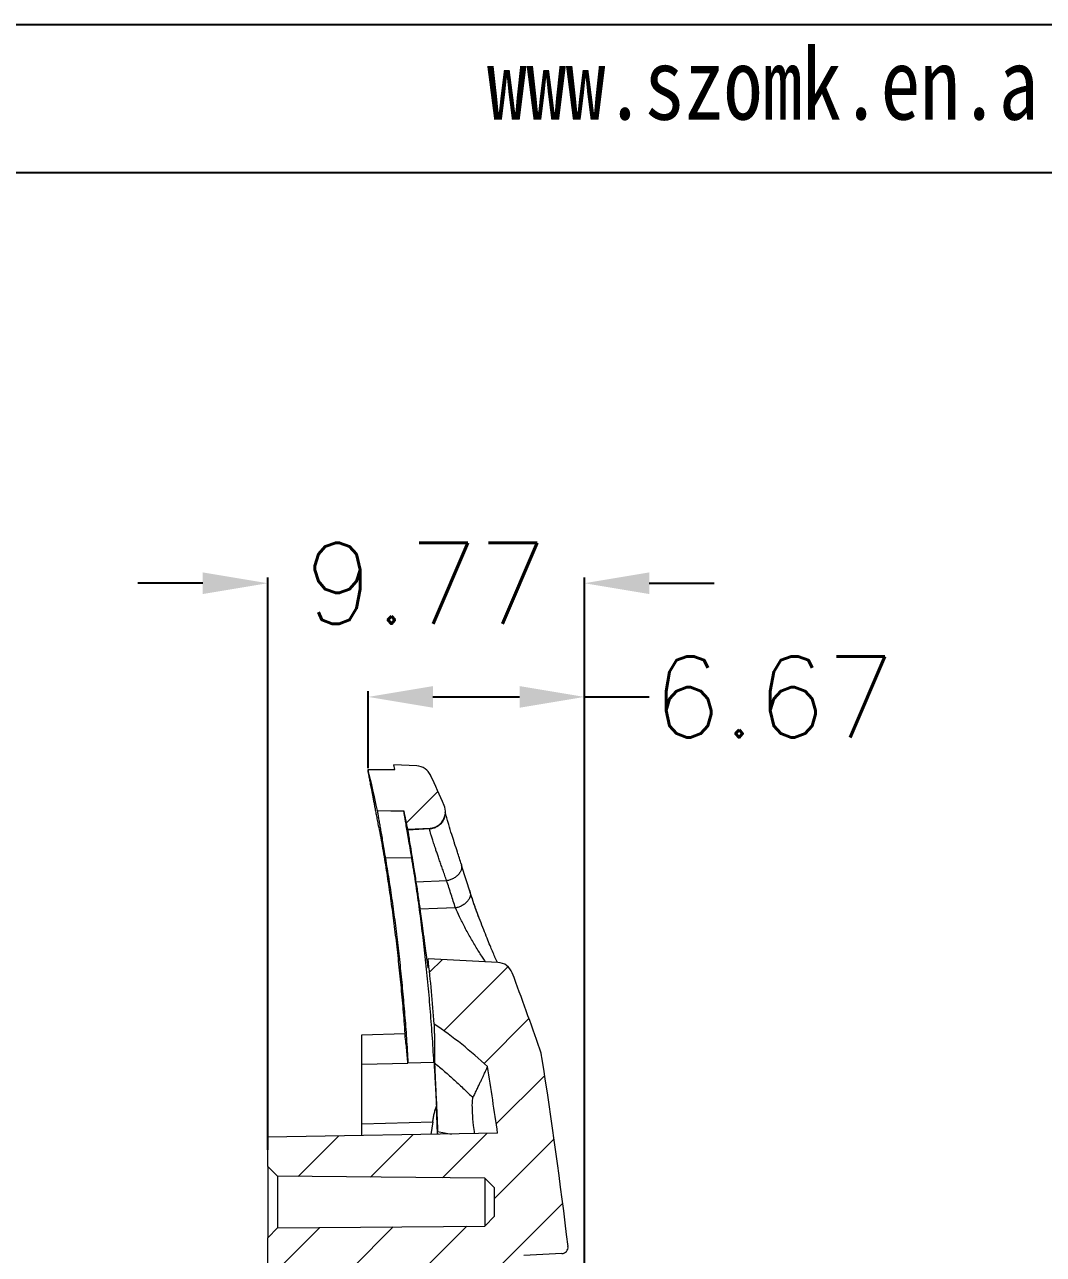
# Model space of a CAD drawing. Header units: inches. Extents: x 1127 to 2406, y 573 to 922.
# Drawn here: x 1636.64 to 1668.06, y 728.93 to 766.87 of the extents above; entities that cross this region are included whole.
import ezdxf

# ---------------------------------------------------------------- set-up
doc = ezdxf.new("R2010")
doc.units = ezdxf.units.IN
doc.layers.add('文字', color=81, linetype='Continuous')
doc.styles.get("Standard").update_dxf_attribs({"font": 'txt', "bigfont": 'gbcbig.shx'})
doc.styles.add('宋体', font='', dxfattribs={"width": 0.8, "height": 3.5})
doc.styles.get('宋体').set_extended_font_data('SimSun')
doc.dimstyles.new('2.5', dxfattribs={"dimtxt": 2.5, "dimasz": 2, "dimexe": 0.18, "dimexo": 0.0625, "dimgap": 0.09, "dimtad": 0, "dimtih": 1, "dimtoh": 1, "dimzin": 0, "dimdsep": 46, "dimtxsty": 'Standard', "dimcen": 2, "dimadec": 0, "dimazin": 0, "dimtfac": 1, "dimtofl": 0, "dimtmove": 0, "dimatfit": 3, "dimfxl": 1, "dimtolj": 1, "dimtzin": 0, "dimarcsym": 0})

# ---------------------------------------------------------------- blocks, each defined once
blk = doc.blocks.new('*D129')
at = {"color": 0, "lineweight": -2}
for p, q in [((1642.14, 749.638), (1640.14, 749.638)), ((1644.14, 732.161), (1644.14, 749.818)), ((1653.909, 705.461), (1653.909, 749.818)), ((1655.909, 749.638), (1657.909, 749.638))]:
    blk.add_line(p, q, dxfattribs=at)
at = {"color": 0}
for points in [[(1642.14, 749.971), (1642.14, 749.304), (1644.14, 749.638)], [(1655.909, 749.971), (1655.909, 749.304), (1653.909, 749.638)]]:
    blk.add_solid(points, dxfattribs=at)
at = {"layer": 'Defpoints', "color": 0}
for p in [(1653.909, 749.638), (1644.14, 732.098), (1653.909, 705.398)]:
    blk.add_point(p, dxfattribs=at)
at = {"color": 0, "insert": (1649.025, 749.638), "char_height": 2.5, "attachment_point": 5}
blk.add_mtext('\\A1;9.77', dxfattribs=at)
blk = doc.blocks.new('*D130')
at = {"color": 0, "lineweight": -2}
for p, q in [((1647.236, 743.932), (1647.236, 746.311)), ((1653.909, 711.611), (1653.909, 746.311)), ((1649.236, 746.131), (1651.909, 746.131)), ((1653.909, 746.131), (1655.909, 746.131))]:
    blk.add_line(p, q, dxfattribs=at)
at = {"color": 0}
for points in [[(1649.236, 746.464), (1649.236, 745.798), (1647.236, 746.131)], [(1651.909, 746.464), (1651.909, 745.798), (1653.909, 746.131)]]:
    blk.add_solid(points, dxfattribs=at)
at = {"layer": 'Defpoints', "color": 0}
for p in [(1653.909, 746.131), (1647.236, 743.87), (1653.909, 711.548)]:
    blk.add_point(p, dxfattribs=at)
at = {"color": 0, "insert": (1659.749, 746.131), "char_height": 2.5, "attachment_point": 5}
blk.add_mtext('\\A1;6.67', dxfattribs=at)

msp = doc.modelspace()

# ---------------------------------------------------------------- hatches: boundary and pattern name
at = {"linetype": 'Continuous', "lineweight": 0}
h = msp.add_hatch(dxfattribs=at)
h.set_pattern_fill('ANSI31', style=0)
h.set_pattern_definition([(45, (1218.789, 402.4175), (-2.245064, 2.245064), [])])
edge = h.paths.add_edge_path(flags=0)
edge.add_arc((1599.168, 732.281), 50.25, 11.2081, 11.8712, ccw=False)
edge.add_line((1648.459, 742.048), (1649.147, 742.084))
edge.add_arc((1649.121, 742.584), 0.5, 272.9992, 383.7483)
edge.add_arc((1557.506, 702.276), 100.59, 23.74828, 24.32478)
edge.add_arc((1648.711, 743.503), 0.5, 24.3248, 87)
edge.add_line((1648.737, 744.003), (1648.031, 744.04))
edge.add_line((1648.031, 744.04), (1648.059, 743.888))
edge.add_line((1648.059, 743.888), (1647.236, 743.888))
edge.add_arc((1599.168, 732.281), 49.45, 12.0831, 13.5752, ccw=False)
edge.add_line((1647.522, 742.632), (1648.343, 742.618))
h = msp.add_hatch(dxfattribs=at)
h.set_pattern_fill('ANSI31', color=4, scale=0.5, style=0)
edge = h.paths.add_edge_path(flags=0)
edge.add_line((1651.022, 680.805), (1651.14, 680.685))
edge.add_line((1651.14, 680.685), (1651.14, 679.812))
edge.add_line((1651.14, 679.812), (1650.84, 679.507))
edge.add_line((1650.84, 679.507), (1644.442, 679.451))
edge.add_line((1644.442, 679.451), (1644.14, 679.148))
edge.add_line((1644.14, 679.148), (1644.14, 678.248))
edge.add_line((1644.14, 678.248), (1651.231, 678.125))
edge.add_arc((1504.14, 699.248), 148.6, 351.02609, 351.82761, ccw=False)
edge.add_spline(control_points=[(1650.921, 676.069), (1650.425, 675.607), (1649.896, 675.182), (1649.338, 674.798)], knot_values=[0.027943, 0.027943, 0.027943, 0.027943, 0.972053, 0.972053, 0.972053, 0.972053], weights=[1, 1, 1, 1], degree=3, periodic=0)
edge.add_line((1649.338, 674.798), (1647.04, 674.678))
edge.add_line((1647.04, 674.678), (1647.04, 673.248))
edge.add_line((1647.04, 673.248), (1649.141, 673.248))
edge.add_line((1649.141, 673.248), (1649.141, 673.135))
edge.add_line((1649.141, 673.135), (1649.84, 673.172))
edge.add_arc((1649.814, 673.671), 0.5, 273, 303.6081)
edge.add_spline(control_points=[(1650.091, 673.255), (1650.095, 673.258), (1650.821, 673.741), (1651.505, 674.284), (1652.136, 674.878)], knot_values=[0.022006, 0.022006, 0.022006, 0.022006, 0.027967, 0.978033, 0.978033, 0.978033, 0.978033], weights=[1, 1, 1, 1, 1], degree=3, periodic=0)
edge.add_arc((1651.107, 675.97), 1.5, 313.269, 350.9996)
edge.add_arc((1504.14, 699.248), 150.3, 350.99965, 353.26251)
edge.add_arc((1653.203, 681.639), 0.2, 353.2625, 447)
edge.add_line((1653.213, 681.838), (1652.04, 681.9))
edge.add_line((1652.04, 681.9), (1652.04, 728.897))
edge.add_line((1652.04, 728.897), (1653.213, 728.958))
edge.add_arc((1653.203, 729.158), 0.2, 273, 366.7375)
edge.add_arc((1504.14, 711.548), 150.3, 6.73749, 8.97944)
edge.add_arc((1651.116, 734.773), 1.5, 8.9795, 19.145)
edge.add_arc((1557.506, 702.276), 100.59, 19.14498, 20.56995)
edge.add_arc((1651.215, 737.442), 0.5, 20.5699, 87)
edge.add_line((1651.241, 737.942), (1649.085, 738.055))
edge.add_arc((1599.168, 732.281), 50.25, 4.2905, 6.5976, ccw=False)
edge.add_spline(control_points=[(1649.277, 736.04), (1649.321, 736.01), (1649.9, 735.612), (1650.446, 735.17), (1650.921, 734.728)], knot_values=[0.027032, 0.027032, 0.027032, 0.027032, 0.099579, 0.972994, 0.972994, 0.972994, 0.972994], weights=[1, 1, 1, 1, 1], degree=3, periodic=0)
edge.add_arc((1504.14, 711.548), 148.6, 8.17239, 8.97391, ccw=False)
edge.add_line((1651.231, 732.672), (1644.14, 732.548))
edge.add_line((1644.14, 732.548), (1644.14, 731.648))
edge.add_line((1644.14, 731.648), (1644.442, 731.346))
edge.add_line((1644.442, 731.346), (1650.84, 731.29))
edge.add_line((1650.84, 731.29), (1651.14, 730.985))
edge.add_line((1651.14, 730.985), (1651.14, 730.112))
edge.add_line((1651.14, 730.112), (1650.84, 729.807))
edge.add_line((1650.84, 729.807), (1644.442, 729.751))
edge.add_line((1644.442, 729.751), (1644.14, 729.448))
edge.add_line((1644.14, 729.448), (1644.14, 728.548))
edge.add_line((1644.14, 728.548), (1650.34, 728.44))
edge.add_line((1650.34, 728.44), (1650.34, 682.357))
edge.add_line((1650.34, 682.357), (1644.14, 682.248))
edge.add_line((1644.14, 682.248), (1644.14, 681.348))
edge.add_line((1644.14, 681.348), (1644.442, 681.046))
edge.add_line((1644.442, 681.046), (1650.84, 680.99))
edge.add_line((1650.84, 680.99), (1651.022, 680.805))

# ---------------------------------------------------------------- linework, layer by layer
for p, q in [((1510.203, 766.869), (1781.232, 766.869)), ((1517.217, 762.307), (1776.67, 762.307))]:
    msp.add_line(p, q)
at = {"color": 7, "linetype": 'Continuous', "lineweight": 15}
for p, q in [((1648.059, 743.888), (1648.031, 744.04)), ((1648.737, 744.003), (1648.031, 744.04)), ((1647.236, 743.888), (1648.059, 743.888)), ((1647.522, 742.632), (1648.343, 742.618)), ((1648.343, 742.6), (1647.522, 742.615)), ((1648.343, 742.6), (1648.343, 742.618)), ((1649.591, 742.412), (1649.589, 742.407)), ((1648.46, 742.048), (1649.147, 742.084)), ((1649.139, 742.06), (1648.46, 742.024)), ((1648.585, 741.16), (1647.769, 741.171)), ((1650.392, 740.079), (1650.121, 740.933)), ((1649.663, 740.457), (1648.713, 740.421)), ((1651.241, 737.942), (1649.085, 738.055)), ((1649.082, 737.789), (1649.085, 737.779)), ((1647.04, 735.704), (1648.371, 735.751)), ((1647.04, 734.802), (1647.04, 735.704)), ((1647.04, 734.802), (1648.467, 734.835)), ((1648.467, 734.846), (1649.268, 734.868)), ((1649.378, 732.64), (1649.344, 733.51)), ((1647.04, 732.963), (1649.23, 733.027)), ((1647.04, 732.599), (1647.04, 732.963)), ((1649.23, 733.027), (1649.176, 732.636)), ((1651.231, 732.672), (1644.14, 732.548)), ((1644.14, 731.648), (1644.14, 732.548)), ((1649.383, 732.64), (1649.38, 732.727)), ((1649.38, 732.727), (1649.806, 732.647)), ((1644.442, 731.346), (1644.14, 731.648)), ((1650.84, 731.29), (1644.442, 731.346)), ((1644.442, 731.346), (1644.442, 729.751)), ((1651.14, 730.985), (1650.84, 731.29)), ((1650.84, 731.29), (1650.84, 729.807)), ((1651.14, 730.112), (1651.14, 730.985)), ((1650.84, 729.807), (1651.14, 730.112)), ((1644.14, 729.448), (1644.442, 729.751)), ((1644.442, 729.751), (1650.84, 729.807)), ((1644.14, 728.548), (1644.14, 729.448)), ((1653.213, 728.958), (1652.04, 728.897))]:
    msp.add_line(p, q, dxfattribs=at)
at = {"color": 7, "linetype": 'Continuous', "lineweight": 15, "flags": 128}
for points in [[(1649.929, 739.621), (1649.382, 739.6), (1648.835, 739.579)], [(1649.085, 737.779), (1649.085, 737.843), (1649.085, 737.899), (1649.085, 737.947), (1649.085, 737.986), (1649.085, 738.016), (1649.085, 738.037), (1649.085, 738.05), (1649.085, 738.055)]]:
    msp.add_lwpolyline(points, dxfattribs=at)
at = {"color": 7, "linetype": 'Continuous', "lineweight": 15}
for centre, radius, start, end in [((1648.711, 743.503), 0.5, 24.3248, 87), ((1599.168, 732.281), 49.45, 12.0831, 13.5752), ((1640.35, 743.873), 6.886, 359.972, 0.1239), ((1557.506, 702.276), 100.59, 23.74828, 24.32478), ((1649.121, 742.584), 0.5, 272.9992, 23.7483), ((1639.309, 742.616), 8.213, 359.9884, 0.1134), ((1599.168, 732.281), 50.25, 11.2081, 11.8712), ((1599.168, 732.281), 50.25, 4.2905, 6.5976), ((1651.215, 737.442), 0.5, 20.5699, 87), ((1557.506, 702.276), 100.59, 19.14498, 20.56995), ((1651.116, 734.773), 1.5, 8.9795, 19.145), ((1504.14, 711.548), 150.3, 6.73749, 8.97944), ((1504.14, 711.548), 148.6, 8.17239, 8.97391), ((1653.203, 729.158), 0.2, 273, 6.7375)]:
    msp.add_arc(centre, radius, start, end, dxfattribs=at)
for points, knots in [([(1647.567, 742.116), (1647.556, 742.174), (1647.535, 742.29), (1647.505, 742.451), (1647.476, 742.603), (1647.449, 742.745), (1647.424, 742.876), (1647.401, 742.998), (1647.379, 743.11), (1647.359, 743.213), (1647.341, 743.307), (1647.317, 743.427), (1647.292, 743.561), (1647.267, 743.691), (1647.249, 743.785), (1647.238, 743.848), (1647.237, 743.863), (1647.236, 743.87)], [0, 0, 0, 0, 0.054118, 0.10734, 0.159653, 0.211045, 0.261518, 0.311078, 0.359728, 0.407471, 0.454312, 0.500254, 0.601645, 0.702311, 0.802285, 0.901537, 1, 1, 1, 1]), ([(1647.522, 742.615), (1647.522, 742.612), (1647.523, 742.606), (1647.525, 742.587), (1647.529, 742.561), (1647.535, 742.525), (1647.542, 742.481), (1647.551, 742.429), (1647.562, 742.368), (1647.574, 742.299), (1647.591, 742.2), (1647.615, 742.064), (1647.648, 741.879), (1647.684, 741.668), (1647.725, 741.434), (1647.754, 741.259), (1647.769, 741.171)], [0, 0, 0, 0, 0.05627, 0.112256, 0.168013, 0.223596, 0.279062, 0.334469, 0.389872, 0.44533, 0.500902, 0.601093, 0.700738, 0.800194, 0.899826, 1, 1, 1, 1]), ([(1648.585, 741.16), (1648.548, 741.382), (1648.481, 741.779), (1648.403, 742.233), (1648.354, 742.516), (1648.343, 742.592), (1648.343, 742.6)], [0.0000995, 0.0000995, 0.0000995, 0.0000995, 0.2500747, 0.5000498, 0.7500249, 0.9999946, 0.9999946, 0.9999946, 0.9999946]), ([(1649.906, 741.61), (1649.896, 741.642), (1649.842, 741.807), (1649.764, 742.057), (1649.688, 742.308), (1649.644, 742.463), (1649.622, 742.548), (1649.617, 742.56), (1649.615, 742.565)], [0, 0, 0, 0, 0.054478, 0.28677, 0.539507, 0.706998, 0.863683, 1, 1, 1, 1]), ([(1647.567, 742.116), (1647.607, 741.895), (1647.688, 741.451), (1647.799, 740.777), (1647.903, 740.092), (1648, 739.396), (1648.089, 738.689), (1648.171, 737.971), (1648.246, 737.241), (1648.313, 736.5), (1648.352, 736.002), (1648.371, 735.751)], [0, 0, 0, 0, 0.104399, 0.210457, 0.318182, 0.427583, 0.538668, 0.651444, 0.765921, 0.882104, 1, 1, 1, 1]), ([(1648.46, 742.024), (1648.46, 742.017), (1648.466, 741.974), (1648.489, 741.828), (1648.527, 741.596), (1648.578, 741.282), (1648.64, 740.893), (1648.688, 740.588), (1648.713, 740.421)], [0.0000864, 0.0000864, 0.0000864, 0.0000864, 0.1667356, 0.3333851, 0.5000345, 0.666684, 0.8333334, 0.9999997, 0.9999997, 0.9999997, 0.9999997]), ([(1649.663, 740.457), (1649.643, 740.513), (1649.603, 740.625), (1649.547, 740.784), (1649.493, 740.936), (1649.443, 741.081), (1649.395, 741.219), (1649.351, 741.348), (1649.303, 741.491), (1649.254, 741.639), (1649.209, 741.78), (1649.175, 741.894), (1649.152, 741.979), (1649.138, 742.038), (1649.139, 742.052), (1649.139, 742.06)], [0, 0, 0, 0, 0.05905, 0.118122, 0.177472, 0.237318, 0.297736, 0.358784, 0.42048, 0.516906, 0.613454, 0.709879, 0.806141, 0.902539, 1, 1, 1, 1]), ([(1650.118, 740.959), (1650.074, 741.091), (1649.997, 741.327), (1649.934, 741.524), (1649.906, 741.61)], [0, 0, 0, 0, 0.561297, 1, 1, 1, 1]), ([(1647.769, 741.171), (1647.805, 740.952), (1647.878, 740.509), (1647.977, 739.84), (1648.07, 739.159), (1648.155, 738.467), (1648.232, 737.764), (1648.302, 737.05), (1648.365, 736.325), (1648.421, 735.589), (1648.451, 735.095), (1648.467, 734.846)], [0, 0, 0, 0, 0.1043405, 0.2104083, 0.3181749, 0.4276093, 0.5387025, 0.6514732, 0.7659446, 0.8821282, 1, 1, 1, 1]), ([(1649.268, 734.868), (1649.251, 735.147), (1649.217, 735.699), (1649.154, 736.52), (1649.082, 737.327), (1649.001, 738.121), (1648.912, 738.9), (1648.812, 739.666), (1648.705, 740.418), (1648.625, 740.914), (1648.585, 741.16)], [0, 0, 0, 0, 0.132432, 0.262738, 0.390893, 0.516925, 0.640863, 0.762714, 0.882441, 1, 1, 1, 1]), ([(1650.109, 740.976), (1650.114, 740.965), (1650.121, 740.95), (1650.121, 740.932), (1650.121, 740.927)], [0, 0, 0, 0, 0.713662, 1, 1, 1, 1]), ([(1648.713, 740.421), (1648.735, 740.281), (1648.777, 740.001), (1648.815, 739.72), (1648.835, 739.579)], [0, 0, 0, 0, 0.498407, 1, 1, 1, 1]), ([(1649.929, 739.621), (1649.886, 739.76), (1649.8, 740.04), (1649.709, 740.318), (1649.663, 740.457)], [0, 0, 0, 0, 0.499813, 1, 1, 1, 1]), ([(1650.676, 739.273), (1650.658, 739.323), (1650.62, 739.425), (1650.573, 739.554), (1650.535, 739.661), (1650.506, 739.743), (1650.479, 739.822), (1650.427, 739.974), (1650.392, 740.085), (1650.364, 740.173)], [0, 0, 0, 0, 0.146445, 0.30588, 0.395438, 0.483742, 0.571023, 0.65752, 1, 1, 1, 1]), ([(1650.364, 740.173), (1650.375, 740.15), (1650.389, 740.121), (1650.389, 740.089), (1650.389, 740.083)], [0, 0, 0, 0, 0.811317, 1, 1, 1, 1]), ([(1651.148, 738.111), (1651.099, 738.226), (1651.019, 738.411), (1650.901, 738.698), (1650.798, 738.956), (1650.688, 739.24), (1650.577, 739.537), (1650.47, 739.838), (1650.415, 740.009), (1650.386, 740.098)], [0, 0, 0, 0, 0.174838, 0.282333, 0.402126, 0.533999, 0.677726, 0.833084, 1, 1, 1, 1]), ([(1648.835, 739.579), (1648.836, 739.569), (1648.839, 739.549), (1648.843, 739.519), (1648.847, 739.488), (1648.853, 739.445), (1648.861, 739.389), (1648.871, 739.32), (1648.88, 739.248), (1648.894, 739.15), (1648.912, 739.023), (1648.934, 738.858), (1648.958, 738.684), (1648.981, 738.513), (1649.002, 738.358), (1649.021, 738.216), (1649.039, 738.083), (1649.054, 737.971), (1649.066, 737.887), (1649.073, 737.838), (1649.077, 737.809), (1649.079, 737.798), (1649.08, 737.794)], [0.1249978, 0.1249978, 0.1249978, 0.1249978, 0.1405985, 0.1562235, 0.1718484, 0.1874734, 0.2187234, 0.2499733, 0.2812233, 0.3124732, 0.3749731, 0.437473, 0.4999729, 0.5624728, 0.6249727, 0.6874726, 0.7499725, 0.8124724, 0.8749723, 0.9374722, 0.9687221, 0.9999753, 0.9999753, 0.9999753, 0.9999753]), ([(1651.224, 737.942), (1651.201, 737.993), (1651.177, 738.044), (1651.149, 738.11), (1651.148, 738.111)], [0, 0, 0, 0, 0.984095, 1, 1, 1, 1]), ([(1649.277, 736.04), (1649.277, 736.039), (1649.277, 736.037), (1649.277, 736.022), (1649.277, 735.998), (1649.278, 735.964), (1649.278, 735.92), (1649.278, 735.868), (1649.279, 735.806), (1649.28, 735.709), (1649.281, 735.562), (1649.283, 735.348), (1649.285, 735.111), (1649.287, 734.929), (1649.287, 734.84)], [0, 0, 0, 0, 0.064345, 0.128373, 0.192086, 0.255488, 0.318579, 0.381361, 0.443837, 0.506006, 0.639413, 0.766196, 0.886375, 1, 1, 1, 1]), ([(1648.467, 734.835), (1648.453, 734.987), (1648.424, 735.293), (1648.389, 735.598), (1648.371, 735.751)], [0, 0, 0, 0, 0.498301, 1, 1, 1, 1]), ([(1647.04, 732.963), (1647.04, 733.021), (1647.04, 733.137), (1647.04, 733.309), (1647.04, 733.478), (1647.04, 733.644), (1647.04, 733.806), (1647.04, 734.019), (1647.04, 734.272), (1647.04, 734.554), (1647.04, 734.719), (1647.04, 734.802)], [0, 0, 0, 0, 0.083704, 0.16686, 0.249752, 0.332668, 0.415896, 0.499721, 0.666776, 0.832767, 1, 1, 1, 1]), ([(1649.268, 734.868), (1649.271, 734.828), (1649.275, 734.744), (1649.284, 734.606), (1649.292, 734.456), (1649.302, 734.292), (1649.312, 734.114), (1649.322, 733.924), (1649.333, 733.722), (1649.34, 733.581), (1649.344, 733.51)], [0, 0, 0, 0, 0.109418, 0.223643, 0.342566, 0.466023, 0.593799, 0.725619, 0.86115, 1, 1, 1, 1]), ([(1649.287, 734.84), (1649.288, 734.832), (1649.288, 734.816), (1649.289, 734.782), (1649.29, 734.743), (1649.292, 734.698), (1649.293, 734.648), (1649.297, 734.55), (1649.306, 734.379), (1649.319, 734.108), (1649.335, 733.792), (1649.349, 733.488), (1649.361, 733.211), (1649.371, 732.973), (1649.377, 732.809), (1649.38, 732.727)], [0, 0, 0, 0, 0.039777, 0.079694, 0.119492, 0.158904, 0.19766, 0.235499, 0.364863, 0.493998, 0.624743, 0.75631, 0.835945, 0.917888, 1, 1, 1, 1]), ([(1649.287, 734.84), (1649.391, 734.754), (1649.598, 734.581), (1649.9, 734.31), (1650.193, 734.038), (1650.38, 733.856), (1650.472, 733.767)], [0, 0, 0, 0, 0.252298, 0.504431, 0.759137, 1, 1, 1, 1]), ([(1650.472, 733.767), (1650.494, 733.812), (1650.537, 733.904), (1650.596, 734.027), (1650.65, 734.142), (1650.699, 734.245), (1650.743, 734.338), (1650.782, 734.421), (1650.815, 734.494), (1650.844, 734.557), (1650.868, 734.609), (1650.888, 734.652), (1650.903, 734.686), (1650.913, 734.709), (1650.92, 734.724), (1650.92, 734.727), (1650.921, 734.728)], [0, 0, 0, 0, 0.074561, 0.148615, 0.222193, 0.295327, 0.368027, 0.440275, 0.512054, 0.583346, 0.654135, 0.724405, 0.794141, 0.863327, 0.931951, 1, 1, 1, 1]), ([(1650.523, 732.66), (1650.512, 732.746), (1650.481, 732.978), (1650.455, 733.314), (1650.446, 733.624), (1650.463, 733.719), (1650.472, 733.767)], [0, 0, 0, 0, 0.165403, 0.443725, 0.721866, 1, 1, 1, 1]), ([(1649.23, 733.027), (1649.236, 733.067), (1649.249, 733.149), (1649.275, 733.27), (1649.306, 733.391), (1649.331, 733.47), (1649.344, 733.51)], [0, 0, 0, 0, 0.245122, 0.492906, 0.744246, 1, 1, 1, 1]), ([(1644.14, 731.648), (1644.14, 731.648), (1644.14, 731.62), (1644.14, 731.509), (1644.14, 731.428), (1644.14, 731.224), (1644.14, 731.102), (1644.14, 730.836), (1644.14, 730.692), (1644.14, 730.404), (1644.14, 730.26), (1644.14, 729.994), (1644.14, 729.872), (1644.14, 729.669), (1644.14, 729.587), (1644.14, 729.477), (1644.14, 729.448), (1644.14, 729.448)], [0, 0, 0, 0, 0.125, 0.125, 0.25, 0.25, 0.375, 0.375, 0.5, 0.5, 0.625, 0.625, 0.75, 0.75, 0.875, 0.875, 1, 1, 1, 1])]:
    msp.add_open_spline(points, degree=3, knots=knots, dxfattribs=at)
at = {"color": 8, "linetype": 'Continuous', "lineweight": 15}
for points, knots in [([(1649.591, 742.412), (1649.575, 742.372), (1649.545, 742.292), (1649.461, 742.193), (1649.36, 742.119), (1649.251, 742.073), (1649.175, 742.064), (1649.139, 742.06)], [0, 0, 0, 0, 0.207152, 0.421089, 0.628019, 0.82222, 1, 1, 1, 1]), ([(1650.121, 740.927), (1650.123, 740.905), (1650.127, 740.853), (1650.101, 740.766), (1650.047, 740.677), (1649.968, 740.595), (1649.871, 740.53), (1649.768, 740.482), (1649.697, 740.465), (1649.663, 740.457)], [0, 0, 0, 0, 0.116856, 0.267231, 0.422232, 0.577211, 0.727526, 0.86932, 1, 1, 1, 1]), ([(1650.389, 740.083), (1650.391, 740.062), (1650.395, 740.011), (1650.369, 739.926), (1650.315, 739.836), (1650.235, 739.756), (1650.138, 739.691), (1650.035, 739.645), (1649.963, 739.628), (1649.929, 739.621)], [0, 0, 0, 0, 0.1120203, 0.2631696, 0.4190022, 0.5748385, 0.7259982, 0.8685907, 1, 1, 1, 1]), ([(1650.86, 737.961), (1650.836, 737.996), (1650.757, 738.106), (1650.598, 738.359), (1650.403, 738.685), (1650.218, 739.025), (1650.052, 739.353), (1649.97, 739.532), (1649.929, 739.621)], [0, 0, 0, 0, 0.082785, 0.264455, 0.44823, 0.633667, 0.818486, 1, 1, 1, 1])]:
    msp.add_open_spline(points, degree=3, knots=knots, dxfattribs=at)
at = {"color": 7, "linetype": 'Continuous', "lineweight": 15}
for points in [[(1648.46, 742.024), (1648.46, 742.04), (1648.46, 742.048), (1648.46, 742.048)], [(1650.921, 734.728), (1650.407, 735.206), (1649.857, 735.645), (1649.277, 736.04)], [(1648.467, 734.846), (1648.467, 734.842), (1648.467, 734.838), (1648.467, 734.835)]]:
    msp.add_open_spline(points, degree=3, dxfattribs=at)

# ---------------------------------------------------------------- texts
at = {"layer": '文字', "color": 0, "insert": (1650.909, 766.17), "char_height": 2.23069, "width": 39.19111, "attachment_point": 1, "style": '宋体'}
msp.add_mtext('www.szomk.en.alibaba.com', dxfattribs=at)

# ---------------------------------------------------------------- dimensions: what is measured, and where the dimension line sits
for base, p1, p2, picture, middle in [((1653.909, 749.638), (1644.14, 732.098), (1653.909, 705.398), '*D129', (1649.025, 749.638)), ((1653.909, 746.131), (1647.236, 743.87), (1653.909, 711.548), '*D130', (1659.749, 746.131))]:
    dim = msp.add_linear_dim(base=base, p1=p1, p2=p2, dimstyle='2.5')
    dim.commit()
    dim.dimension.update_dxf_attribs({"geometry": picture, "text_midpoint": middle})

doc.saveas('drawing.dxf')
